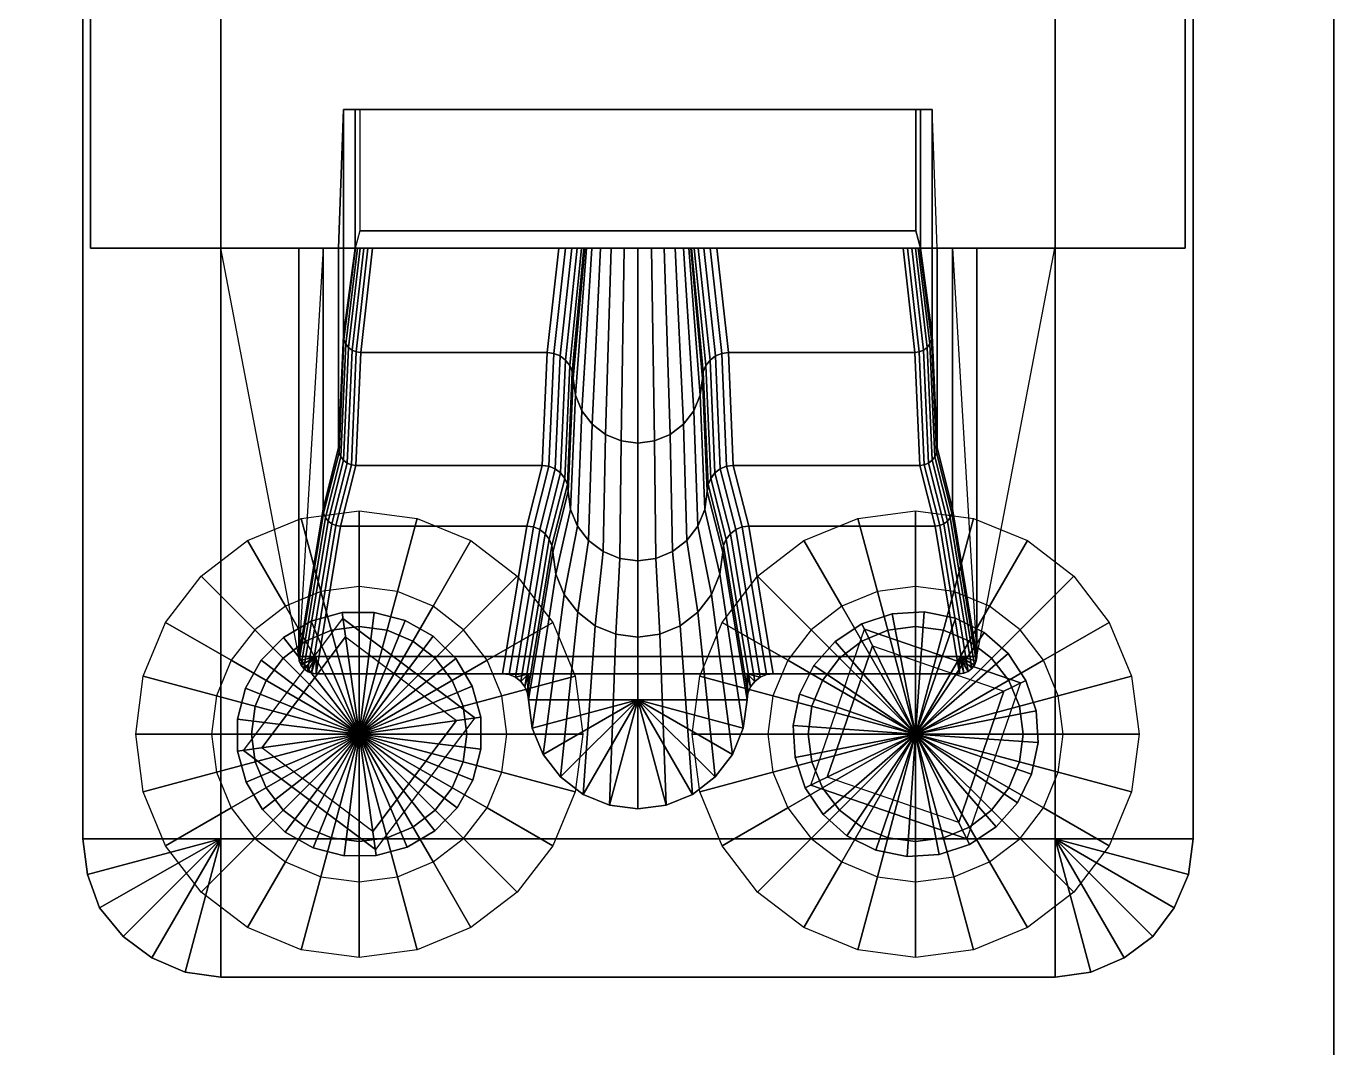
# Model space of a CAD drawing. Extents: x 6.3 to 44.3, y 28.1 to 87.7.
# Drawn here: x 22.76 to 28.26, y 70.28 to 74.58 of the extents above; entities that cross this region are included whole.
import ezdxf

# ---------------------------------------------------------------- set-up
doc = ezdxf.new("R2010")
doc.units = 0
for name, color, linetype in [('CHBASE', 31, 'CONTINUOUS'), ('CHBOLTBO', 31, 'CONTINUOUS'), ('CHBOLTHD', 9, 'CONTINUOUS'), ('CHINJAW', 31, 'CONTINUOUS'), ('CHSEAT', 31, 'CONTINUOUS'), ('TIMBER3D', 33, 'CONTINUOUS')]:
    doc.layers.add(name, color=color, linetype=linetype)

# ---------------------------------------------------------------- blocks, each defined once
blk = doc.blocks.new('BOLTBOSS')
at = {"layer": 'CHBOLTBO'}
for points in [[(0, 0.621, -3.4818), (-0.1607, 0.5999, -3.4818), (-0.2433, 0.9078, -4.3568), (0, 0.9398, -4.3568)], [(0.1607, 0.5999, -3.4818), (0, 0.621, -3.4818), (0, 0.9398, -4.3568), (0.2433, 0.9078, -4.3568)], [(-0.1607, 0.5999, -3.4818), (-0.3105, 0.5378, -3.4818), (-0.4699, 0.8139, -4.3568), (-0.2433, 0.9078, -4.3568)], [(0.3105, 0.5378, -3.4818), (0.1607, 0.5999, -3.4818), (0.2433, 0.9078, -4.3568), (0.4699, 0.8139, -4.3568)], [(-0.3105, 0.5378, -3.4818), (-0.4391, 0.4391, -3.4818), (-0.6646, 0.6646, -4.3568), (-0.4699, 0.8139, -4.3568)], [(0.4391, 0.4391, -3.4818), (0.3105, 0.5378, -3.4818), (0.4699, 0.8139, -4.3568), (0.6646, 0.6646, -4.3568)], [(-0.4391, 0.4391, -3.4818), (-0.5378, 0.3105, -3.4818), (-0.8139, 0.4699, -4.3568), (-0.6646, 0.6646, -4.3568)], [(0.5378, 0.3105, -3.4818), (0.4391, 0.4391, -3.4818), (0.6646, 0.6646, -4.3568), (0.8139, 0.4699, -4.3568)], [(0, 0.621, -3.4818), (-0.1607, 0.5999, -3.4818), (0, 0, -3.4818)], [(0.1607, 0.5999, -3.4818), (0, 0.621, -3.4818), (0, 0, -3.4818)], [(-0.1607, 0.5999, -3.4818), (-0.3105, 0.5378, -3.4818), (0, 0, -3.4818)], [(0.3105, 0.5378, -3.4818), (0.1607, 0.5999, -3.4818), (0, 0, -3.4818)], [(-0.3105, 0.5378, -3.4818), (-0.4391, 0.4391, -3.4818), (0, 0, -3.4818)], [(0.4391, 0.4391, -3.4818), (0.3105, 0.5378, -3.4818), (0, 0, -3.4818)], [(-0.5378, 0.3105, -3.4818), (-0.5999, 0.1607, -3.4818), (-0.9078, 0.2433, -4.3568), (-0.8139, 0.4699, -4.3568)], [(0, 0.4521, -3.4818), (-0.117, 0.4367, -3.4818), (-0.117, 0.4367, -3.4089), (0, 0.4521, -3.4089)], [(0.117, 0.4367, -3.4818), (0, 0.4521, -3.4818), (0, 0.4521, -3.4089), (0.117, 0.4367, -3.4089)], [(0.5999, 0.1607, -3.4818), (0.5378, 0.3105, -3.4818), (0.8139, 0.4699, -4.3568), (0.9078, 0.2433, -4.3568)], [(-0.4391, 0.4391, -3.4818), (-0.5378, 0.3105, -3.4818), (0, 0, -3.4818)], [(-0.226, 0.3915, -3.4818), (-0.3197, 0.3197, -3.4818), (-0.3197, 0.3197, -3.4089), (-0.226, 0.3915, -3.4089)], [(-0.117, 0.4367, -3.4818), (-0.226, 0.3915, -3.4818), (-0.226, 0.3915, -3.4089), (-0.117, 0.4367, -3.4089)], [(0.5378, 0.3105, -3.4818), (0.4391, 0.4391, -3.4818), (0, 0, -3.4818)], [(0.226, 0.3915, -3.4818), (0.117, 0.4367, -3.4818), (0.117, 0.4367, -3.4089), (0.226, 0.3915, -3.4089)], [(0.3197, 0.3197, -3.4818), (0.226, 0.3915, -3.4818), (0.226, 0.3915, -3.4089), (0.3197, 0.3197, -3.4089)], [(-0.5378, 0.3105, -3.4818), (-0.5999, 0.1607, -3.4818), (0, 0, -3.4818)], [(-0.3197, 0.3197, -3.4818), (-0.3915, 0.226, -3.4818), (-0.3915, 0.226, -3.4089), (-0.3197, 0.3197, -3.4089)], [(0.5999, 0.1607, -3.4818), (0.5378, 0.3105, -3.4818), (0, 0, -3.4818)], [(0.3915, 0.226, -3.4818), (0.3197, 0.3197, -3.4818), (0.3197, 0.3197, -3.4089), (0.3915, 0.226, -3.4089)], [(-0.5999, 0.1607, -3.4818), (-0.621, 0, -3.4818), (-0.9398, 0, -4.3568), (-0.9078, 0.2433, -4.3568)], [(-0.3915, 0.226, -3.4818), (-0.4367, 0.117, -3.4818), (-0.4367, 0.117, -3.4089), (-0.3915, 0.226, -3.4089)], [(0.4367, 0.117, -3.4818), (0.3915, 0.226, -3.4818), (0.3915, 0.226, -3.4089), (0.4367, 0.117, -3.4089)], [(0.621, 0, -3.4818), (0.5999, 0.1607, -3.4818), (0.9078, 0.2433, -4.3568), (0.9398, 0, -4.3568)], [(-0.5999, 0.1607, -3.4818), (-0.621, 0, -3.4818), (0, 0, -3.4818)], [(-0.4367, 0.117, -3.4818), (-0.4521, 0, -3.4818), (-0.4521, 0, -3.4089), (-0.4367, 0.117, -3.4089)], [(0.621, 0, -3.4818), (0.5999, 0.1607, -3.4818), (0, 0, -3.4818)], [(0.4521, 0, -3.4818), (0.4367, 0.117, -3.4818), (0.4367, 0.117, -3.4089), (0.4521, 0, -3.4089)], [(-0.621, 0, -3.4818), (-0.5999, -0.1607, -3.4818), (-0.9078, -0.2433, -4.3568), (-0.9398, 0, -4.3568)], [(-0.621, 0, -3.4818), (-0.5999, -0.1607, -3.4818), (0, 0, -3.4818)], [(-0.5999, -0.1607, -3.4818), (-0.5378, -0.3105, -3.4818), (0, 0, -3.4818)], [(-0.5378, -0.3105, -3.4818), (-0.4391, -0.4391, -3.4818), (0, 0, -3.4818)], [(-0.4521, 0, -3.4818), (-0.4367, -0.117, -3.4818), (-0.4367, -0.117, -3.4089), (-0.4521, 0, -3.4089)], [(-0.4391, -0.4391, -3.4818), (-0.3105, -0.5378, -3.4818), (0, 0, -3.4818)], [(-0.3105, -0.5378, -3.4818), (-0.1607, -0.5999, -3.4818), (0, 0, -3.4818)], [(-0.1607, -0.5999, -3.4818), (0, -0.621, -3.4818), (0, 0, -3.4818)], [(0, -0.621, -3.4818), (0.1607, -0.5999, -3.4818), (0, 0, -3.4818)], [(0.1607, -0.5999, -3.4818), (0.3105, -0.5378, -3.4818), (0, 0, -3.4818)], [(0.3105, -0.5378, -3.4818), (0.4391, -0.4391, -3.4818), (0, 0, -3.4818)], [(0.4391, -0.4391, -3.4818), (0.5378, -0.3105, -3.4818), (0, 0, -3.4818)], [(0.5378, -0.3105, -3.4818), (0.5999, -0.1607, -3.4818), (0, 0, -3.4818)], [(0.5999, -0.1607, -3.4818), (0.621, 0, -3.4818), (0, 0, -3.4818)], [(0.4367, -0.117, -3.4818), (0.4521, 0, -3.4818), (0.4521, 0, -3.4089), (0.4367, -0.117, -3.4089)], [(0.5999, -0.1607, -3.4818), (0.621, 0, -3.4818), (0.9398, 0, -4.3568), (0.9078, -0.2433, -4.3568)], [(-0.5999, -0.1607, -3.4818), (-0.5378, -0.3105, -3.4818), (-0.8139, -0.4699, -4.3568), (-0.9078, -0.2433, -4.3568)], [(-0.4367, -0.117, -3.4818), (-0.3915, -0.226, -3.4818), (-0.3915, -0.226, -3.4089), (-0.4367, -0.117, -3.4089)], [(0.3915, -0.226, -3.4818), (0.4367, -0.117, -3.4818), (0.4367, -0.117, -3.4089), (0.3915, -0.226, -3.4089)], [(0.5378, -0.3105, -3.4818), (0.5999, -0.1607, -3.4818), (0.9078, -0.2433, -4.3568), (0.8139, -0.4699, -4.3568)], [(-0.3915, -0.226, -3.4818), (-0.3197, -0.3197, -3.4818), (-0.3197, -0.3197, -3.4089), (-0.3915, -0.226, -3.4089)], [(0.3197, -0.3197, -3.4818), (0.3915, -0.226, -3.4818), (0.3915, -0.226, -3.4089), (0.3197, -0.3197, -3.4089)], [(-0.5378, -0.3105, -3.4818), (-0.4391, -0.4391, -3.4818), (-0.6646, -0.6646, -4.3568), (-0.8139, -0.4699, -4.3568)], [(-0.3197, -0.3197, -3.4818), (-0.226, -0.3915, -3.4818), (-0.226, -0.3915, -3.4089), (-0.3197, -0.3197, -3.4089)], [(0.226, -0.3915, -3.4818), (0.3197, -0.3197, -3.4818), (0.3197, -0.3197, -3.4089), (0.226, -0.3915, -3.4089)], [(0.4391, -0.4391, -3.4818), (0.5378, -0.3105, -3.4818), (0.8139, -0.4699, -4.3568), (0.6646, -0.6646, -4.3568)], [(-0.4391, -0.4391, -3.4818), (-0.3105, -0.5378, -3.4818), (-0.4699, -0.8139, -4.3568), (-0.6646, -0.6646, -4.3568)], [(-0.226, -0.3915, -3.4818), (-0.117, -0.4367, -3.4818), (-0.117, -0.4367, -3.4089), (-0.226, -0.3915, -3.4089)], [(-0.117, -0.4367, -3.4818), (0, -0.4521, -3.4818), (0, -0.4521, -3.4089), (-0.117, -0.4367, -3.4089)], [(0, -0.4521, -3.4818), (0.117, -0.4367, -3.4818), (0.117, -0.4367, -3.4089), (0, -0.4521, -3.4089)], [(0.117, -0.4367, -3.4818), (0.226, -0.3915, -3.4818), (0.226, -0.3915, -3.4089), (0.117, -0.4367, -3.4089)], [(0.3105, -0.5378, -3.4818), (0.4391, -0.4391, -3.4818), (0.6646, -0.6646, -4.3568), (0.4699, -0.8139, -4.3568)], [(-0.3105, -0.5378, -3.4818), (-0.1607, -0.5999, -3.4818), (-0.2433, -0.9078, -4.3568), (-0.4699, -0.8139, -4.3568)], [(0.1607, -0.5999, -3.4818), (0.3105, -0.5378, -3.4818), (0.4699, -0.8139, -4.3568), (0.2433, -0.9078, -4.3568)], [(-0.1607, -0.5999, -3.4818), (0, -0.621, -3.4818), (0, -0.9398, -4.3568), (-0.2433, -0.9078, -4.3568)], [(0, -0.621, -3.4818), (0.1607, -0.5999, -3.4818), (0.2433, -0.9078, -4.3568), (0, -0.9398, -4.3568)]]:
    blk.add_3dface(points, dxfattribs=at)
blk = doc.blocks.new('BOLTHEAD')
at = {"layer": 'CHBOLTHD'}
for points in [[(-0.1336, 0.4984, -3.4089), (-0.258, 0.4469, -3.4089), (0, 0, -3.4089)], [(-0.1336, 0.4984, -3.3359), (-0.258, 0.4469, -3.3359), (0, 0, -3.1415)], [(-0.1336, 0.4984, -3.4089), (-0.258, 0.4469, -3.4089), (-0.258, 0.4469, -3.3359), (-0.1336, 0.4984, -3.3359)], [(0, 0.516, -3.4089), (-0.1336, 0.4984, -3.4089), (0, 0, -3.4089)], [(0, 0.516, -3.3359), (-0.1336, 0.4984, -3.3359), (0, 0, -3.1415)], [(0, 0.516, -3.4089), (-0.1336, 0.4984, -3.4089), (-0.1336, 0.4984, -3.3359), (0, 0.516, -3.3359)], [(0.1336, 0.4984, -3.4089), (0, 0.516, -3.4089), (0, 0, -3.4089)], [(0.1336, 0.4984, -3.3359), (0, 0.516, -3.3359), (0, 0, -3.1415)], [(0.1336, 0.4984, -3.4089), (0, 0.516, -3.4089), (0, 0.516, -3.3359), (0.1336, 0.4984, -3.3359)], [(0.258, 0.4469, -3.4089), (0.1336, 0.4984, -3.4089), (0, 0, -3.4089)], [(0.258, 0.4469, -3.3359), (0.1336, 0.4984, -3.3359), (0, 0, -3.1415)], [(0.258, 0.4469, -3.4089), (0.1336, 0.4984, -3.4089), (0.1336, 0.4984, -3.3359), (0.258, 0.4469, -3.3359)], [(-0.258, 0.4469, -3.4089), (-0.3649, 0.3649, -3.4089), (0, 0, -3.4089)], [(-0.258, 0.4469, -3.3359), (-0.3649, 0.3649, -3.3359), (0, 0, -3.1415)], [(-0.258, 0.4469, -3.4089), (-0.3649, 0.3649, -3.4089), (-0.3649, 0.3649, -3.3359), (-0.258, 0.4469, -3.3359)], [(0.3649, 0.3649, -3.4089), (0.258, 0.4469, -3.4089), (0, 0, -3.4089)], [(0.3649, 0.3649, -3.3359), (0.258, 0.4469, -3.3359), (0, 0, -3.1415)], [(0.3649, 0.3649, -3.4089), (0.258, 0.4469, -3.4089), (0.258, 0.4469, -3.3359), (0.3649, 0.3649, -3.3359)], [(-0.3649, 0.3649, -3.4089), (-0.4469, 0.258, -3.4089), (0, 0, -3.4089)], [(-0.3649, 0.3649, -3.3359), (-0.4469, 0.258, -3.3359), (0, 0, -3.1415)], [(-0.3649, 0.3649, -3.4089), (-0.4469, 0.258, -3.4089), (-0.4469, 0.258, -3.3359), (-0.3649, 0.3649, -3.3359)], [(-0.347, -0.347, -3.4089), (-0.2923, -0.2923, -2.7161), (-0.2923, 0.2923, -2.7161), (-0.347, 0.347, -3.4089)], [(-0.2923, 0.2923, -2.7161), (-0.347, 0.347, -3.4089), (0.347, 0.347, -3.4089), (0.2923, 0.2923, -2.7161)], [(0.347, 0.347, -3.4089), (0.347, -0.347, -3.4089), (-0.347, -0.347, -3.4089), (-0.347, 0.347, -3.4089)], [(0.4469, 0.258, -3.4089), (0.3649, 0.3649, -3.4089), (0, 0, -3.4089)], [(0.4469, 0.258, -3.3359), (0.3649, 0.3649, -3.3359), (0, 0, -3.1415)], [(0.347, 0.347, -3.4089), (0.2923, 0.2923, -2.7161), (0.2923, -0.2923, -2.7161), (0.347, -0.347, -3.4089)], [(0.4469, 0.258, -3.4089), (0.3649, 0.3649, -3.4089), (0.3649, 0.3649, -3.3359), (0.4469, 0.258, -3.3359)], [(0.2923, 0.2923, -2.7161), (0.2923, -0.2923, -2.7161), (-0.2923, -0.2923, -2.7161), (-0.2923, 0.2923, -2.7161)], [(-0.4469, 0.258, -3.4089), (-0.4984, 0.1336, -3.4089), (0, 0, -3.4089)], [(-0.4469, 0.258, -3.3359), (-0.4984, 0.1336, -3.3359), (0, 0, -3.1415)], [(-0.4469, 0.258, -3.4089), (-0.4984, 0.1336, -3.4089), (-0.4984, 0.1336, -3.3359), (-0.4469, 0.258, -3.3359)], [(0.4984, 0.1336, -3.4089), (0.4469, 0.258, -3.4089), (0, 0, -3.4089)], [(0.4984, 0.1336, -3.3359), (0.4469, 0.258, -3.3359), (0, 0, -3.1415)], [(0.4984, 0.1336, -3.4089), (0.4469, 0.258, -3.4089), (0.4469, 0.258, -3.3359), (0.4984, 0.1336, -3.3359)], [(-0.4984, 0.1336, -3.4089), (-0.516, 0, -3.4089), (0, 0, -3.4089)], [(-0.4984, 0.1336, -3.3359), (-0.516, 0, -3.3359), (0, 0, -3.1415)], [(-0.4984, 0.1336, -3.4089), (-0.516, 0, -3.4089), (-0.516, 0, -3.3359), (-0.4984, 0.1336, -3.3359)], [(0.516, 0, -3.4089), (0.4984, 0.1336, -3.4089), (0, 0, -3.4089)], [(0.516, 0, -3.3359), (0.4984, 0.1336, -3.3359), (0, 0, -3.1415)], [(0.516, 0, -3.4089), (0.4984, 0.1336, -3.4089), (0.4984, 0.1336, -3.3359), (0.516, 0, -3.3359)], [(-0.516, 0, -3.4089), (-0.4984, -0.1336, -3.4089), (0, 0, -3.4089)], [(-0.516, 0, -3.3359), (-0.4984, -0.1336, -3.3359), (0, 0, -3.1415)], [(-0.516, 0, -3.4089), (-0.4984, -0.1336, -3.4089), (-0.4984, -0.1336, -3.3359), (-0.516, 0, -3.3359)], [(-0.4984, -0.1336, -3.4089), (-0.4469, -0.258, -3.4089), (0, 0, -3.4089)], [(-0.4984, -0.1336, -3.3359), (-0.4469, -0.258, -3.3359), (0, 0, -3.1415)], [(-0.4469, -0.258, -3.4089), (-0.3649, -0.3649, -3.4089), (0, 0, -3.4089)], [(-0.4469, -0.258, -3.3359), (-0.3649, -0.3649, -3.3359), (0, 0, -3.1415)], [(-0.3649, -0.3649, -3.4089), (-0.258, -0.4469, -3.4089), (0, 0, -3.4089)], [(-0.3649, -0.3649, -3.3359), (-0.258, -0.4469, -3.3359), (0, 0, -3.1415)], [(-0.258, -0.4469, -3.4089), (-0.1336, -0.4984, -3.4089), (0, 0, -3.4089)], [(-0.258, -0.4469, -3.3359), (-0.1336, -0.4984, -3.3359), (0, 0, -3.1415)], [(-0.1336, -0.4984, -3.4089), (0, -0.516, -3.4089), (0, 0, -3.4089)], [(-0.1336, -0.4984, -3.3359), (0, -0.516, -3.3359), (0, 0, -3.1415)], [(0, -0.516, -3.4089), (0.1336, -0.4984, -3.4089), (0, 0, -3.4089)], [(0, -0.516, -3.3359), (0.1336, -0.4984, -3.3359), (0, 0, -3.1415)], [(0.1336, -0.4984, -3.4089), (0.258, -0.4469, -3.4089), (0, 0, -3.4089)], [(0.1336, -0.4984, -3.3359), (0.258, -0.4469, -3.3359), (0, 0, -3.1415)], [(0.258, -0.4469, -3.4089), (0.3649, -0.3649, -3.4089), (0, 0, -3.4089)], [(0.258, -0.4469, -3.3359), (0.3649, -0.3649, -3.3359), (0, 0, -3.1415)], [(0.3649, -0.3649, -3.4089), (0.4469, -0.258, -3.4089), (0, 0, -3.4089)], [(0.3649, -0.3649, -3.3359), (0.4469, -0.258, -3.3359), (0, 0, -3.1415)], [(0.4469, -0.258, -3.4089), (0.4984, -0.1336, -3.4089), (0, 0, -3.4089)], [(0.4469, -0.258, -3.3359), (0.4984, -0.1336, -3.3359), (0, 0, -3.1415)], [(0.4984, -0.1336, -3.4089), (0.516, 0, -3.4089), (0, 0, -3.4089)], [(0.4984, -0.1336, -3.3359), (0.516, 0, -3.3359), (0, 0, -3.1415)], [(0.4984, -0.1336, -3.4089), (0.516, 0, -3.4089), (0.516, 0, -3.3359), (0.4984, -0.1336, -3.3359)], [(-0.4984, -0.1336, -3.4089), (-0.4469, -0.258, -3.4089), (-0.4469, -0.258, -3.3359), (-0.4984, -0.1336, -3.3359)], [(0.4469, -0.258, -3.4089), (0.4984, -0.1336, -3.4089), (0.4984, -0.1336, -3.3359), (0.4469, -0.258, -3.3359)], [(-0.4469, -0.258, -3.4089), (-0.3649, -0.3649, -3.4089), (-0.3649, -0.3649, -3.3359), (-0.4469, -0.258, -3.3359)], [(0.3649, -0.3649, -3.4089), (0.4469, -0.258, -3.4089), (0.4469, -0.258, -3.3359), (0.3649, -0.3649, -3.3359)], [(0.2923, -0.2923, -2.7161), (0.347, -0.347, -3.4089), (-0.347, -0.347, -3.4089), (-0.2923, -0.2923, -2.7161)], [(-0.3649, -0.3649, -3.4089), (-0.258, -0.4469, -3.4089), (-0.258, -0.4469, -3.3359), (-0.3649, -0.3649, -3.3359)], [(0.258, -0.4469, -3.4089), (0.3649, -0.3649, -3.4089), (0.3649, -0.3649, -3.3359), (0.258, -0.4469, -3.3359)], [(-0.258, -0.4469, -3.4089), (-0.1336, -0.4984, -3.4089), (-0.1336, -0.4984, -3.3359), (-0.258, -0.4469, -3.3359)], [(0.1336, -0.4984, -3.4089), (0.258, -0.4469, -3.4089), (0.258, -0.4469, -3.3359), (0.1336, -0.4984, -3.3359)], [(-0.1336, -0.4984, -3.4089), (0, -0.516, -3.4089), (0, -0.516, -3.3359), (-0.1336, -0.4984, -3.3359)], [(0, -0.516, -3.4089), (0.1336, -0.4984, -3.4089), (0.1336, -0.4984, -3.3359), (0, -0.516, -3.3359)]]:
    blk.add_3dface(points, dxfattribs=at)
blk = doc.blocks.new('S1INJAW')
at = {"layer": 'CHINJAW'}
for points in [[(-0.2297, 2.2975, -3.8464), (0, 1.8996, -3.8464), (-0.1189, 2.3435, -3.8464)], [(-0.0924, 1.6236, -3.3359), (-0.1786, 1.5879, -3.3359), (-0.2297, 2.2975, -3.8464), (-0.1189, 2.3435, -3.8464)], [(-0.1189, 2.3435, -3.8464), (0, 1.8996, -3.8464), (0, 2.3591, -3.8464)], [(0, 1.6358, -3.3359), (-0.0924, 1.6236, -3.3359), (-0.1189, 2.3435, -3.8464), (0, 2.3591, -3.8464)], [(0, 2.3591, -3.8464), (0, 1.8996, -3.8464), (0.1189, 2.3435, -3.8464)], [(0.0924, 1.6236, -3.3359), (0, 1.6358, -3.3359), (0, 2.3591, -3.8464), (0.1189, 2.3435, -3.8464)], [(0.1189, 2.3435, -3.8464), (0, 1.8996, -3.8464), (0.2297, 2.2975, -3.8464)], [(0.1786, 1.5879, -3.3359), (0.0924, 1.6236, -3.3359), (0.1189, 2.3435, -3.8464), (0.2297, 2.2975, -3.8464)], [(-0.3249, 2.2245, -3.8464), (0, 1.8996, -3.8464), (-0.2297, 2.2975, -3.8464)], [(-0.1786, 1.5879, -3.3359), (-0.2526, 1.5312, -3.3359), (-0.3249, 2.2245, -3.8464), (-0.2297, 2.2975, -3.8464)], [(0.2297, 2.2975, -3.8464), (0, 1.8996, -3.8464), (0.3249, 2.2245, -3.8464)], [(0.2526, 1.5312, -3.3359), (0.1786, 1.5879, -3.3359), (0.2297, 2.2975, -3.8464), (0.3249, 2.2245, -3.8464)], [(-0.3979, 2.1294, -3.8464), (0, 1.8996, -3.8464), (-0.3249, 2.2245, -3.8464)], [(-0.2526, 1.5312, -3.3359), (-0.3093, 1.4572, -3.3359), (-0.3979, 2.1294, -3.8464), (-0.3249, 2.2245, -3.8464)], [(0.3249, 2.2245, -3.8464), (0, 1.8996, -3.8464), (0.3979, 2.1294, -3.8464)], [(0.3093, 1.4572, -3.3359), (0.2526, 1.5312, -3.3359), (0.3249, 2.2245, -3.8464), (0.3979, 2.1294, -3.8464)], [(-0.4438, 2.0185, -3.8464), (0, 1.8996, -3.8464), (-0.3979, 2.1294, -3.8464)], [(-0.3093, 1.4572, -3.3359), (-0.345, 1.371, -3.3359), (-0.4438, 2.0185, -3.8464), (-0.3979, 2.1294, -3.8464)], [(0.3979, 2.1294, -3.8464), (0, 1.8996, -3.8464), (0.4438, 2.0185, -3.8464)], [(0.345, 1.371, -3.3359), (0.3093, 1.4572, -3.3359), (0.3979, 2.1294, -3.8464), (0.4438, 2.0185, -3.8464)], [(-0.4595, 1.8996, -3.8464), (0, 1.8996, -3.8464), (-0.4438, 2.0185, -3.8464)], [(-0.345, 1.371, -3.3359), (-0.3572, 1.2786, -3.3359), (-0.4595, 1.8996, -3.8464), (-0.4438, 2.0185, -3.8464)], [(0.4438, 2.0185, -3.8464), (0, 1.8996, -3.8464), (0.4595, 1.8996, -3.8464)], [(0.3572, 1.2786, -3.3359), (0.345, 1.371, -3.3359), (0.4438, 2.0185, -3.8464), (0.4595, 1.8996, -3.8464)], [(-0.4742, 1.8448, -3.8464), (-0.4595, 1.79, -3.8464), (-0.4632, 1.8713, -3.8464)], [(-0.3609, 1.2502, -3.3359), (-0.3719, 1.2238, -3.3359), (-0.4742, 1.8448, -3.8464), (-0.4632, 1.8713, -3.8464)], [(-0.4632, 1.8713, -3.8464), (-0.4595, 1.79, -3.8464), (-0.4595, 1.8996, -3.8464)], [(-0.3572, 1.2786, -3.3359), (-0.3609, 1.2502, -3.3359), (-0.4632, 1.8713, -3.8464), (-0.4595, 1.8996, -3.8464)], [(-0.4595, 1.79, -3.8464), (0.4595, 1.79, -3.8464), (0.4595, 1.8996, -3.8464), (-0.4595, 1.8996, -3.8464)], [(0.3609, 1.2502, -3.3359), (0.3572, 1.2786, -3.3359), (0.4595, 1.8996, -3.8464), (0.4632, 1.8713, -3.8464)], [(0.3719, 1.2238, -3.3359), (0.3609, 1.2502, -3.3359), (0.4632, 1.8713, -3.8464), (0.4742, 1.8448, -3.8464)], [(0.4595, 1.8996, -3.8464), (0.4595, 1.79, -3.8464), (0.4632, 1.8713, -3.8464)], [(0.4632, 1.8713, -3.8464), (0.4595, 1.79, -3.8464), (0.4742, 1.8448, -3.8464)], [(-0.5143, 1.8047, -3.8464), (-0.4595, 1.79, -3.8464), (-0.4916, 1.8221, -3.8464)], [(-0.3893, 1.2011, -3.3359), (-0.412, 1.1837, -3.3359), (-0.5143, 1.8047, -3.8464), (-0.4916, 1.8221, -3.8464)], [(-0.4916, 1.8221, -3.8464), (-0.4595, 1.79, -3.8464), (-0.4742, 1.8448, -3.8464)], [(-0.3719, 1.2238, -3.3359), (-0.3893, 1.2011, -3.3359), (-0.4916, 1.8221, -3.8464), (-0.4742, 1.8448, -3.8464)], [(0.3893, 1.2011, -3.3359), (0.3719, 1.2238, -3.3359), (0.4742, 1.8448, -3.8464), (0.4916, 1.8221, -3.8464)], [(0.412, 1.1837, -3.3359), (0.3893, 1.2011, -3.3359), (0.4916, 1.8221, -3.8464), (0.5143, 1.8047, -3.8464)], [(0.4742, 1.8448, -3.8464), (0.4595, 1.79, -3.8464), (0.4916, 1.8221, -3.8464)], [(0.4916, 1.8221, -3.8464), (0.4595, 1.79, -3.8464), (0.5143, 1.8047, -3.8464)], [(-1.416, 1.7535, -3.8464), (-1.3527, 1.717, -3.8464), (-1.4044, 1.7686, -3.8464)], [(-1.3021, 1.1476, -3.3359), (-1.3137, 1.1325, -3.3359), (-1.416, 1.7535, -3.8464), (-1.4044, 1.7686, -3.8464)], [(-1.4044, 1.7686, -3.8464), (-1.3527, 1.717, -3.8464), (-1.3893, 1.7802, -3.8464)], [(-1.287, 1.1592, -3.3359), (-1.3021, 1.1476, -3.3359), (-1.4044, 1.7686, -3.8464), (-1.3893, 1.7802, -3.8464)], [(-1.3893, 1.7802, -3.8464), (-1.3527, 1.717, -3.8464), (-1.3716, 1.7875, -3.8464)], [(-1.2694, 1.1665, -3.3359), (-1.287, 1.1592, -3.3359), (-1.3893, 1.7802, -3.8464), (-1.3716, 1.7875, -3.8464)], [(-1.3716, 1.7875, -3.8464), (-1.3527, 1.717, -3.8464), (-1.3527, 1.79, -3.8464)], [(-1.2504, 1.169, -3.3359), (-1.2694, 1.1665, -3.3359), (-1.3716, 1.7875, -3.8464), (-1.3527, 1.79, -3.8464)], [(-0.4668, 1.169, -3.3359), (-1.2504, 1.169, -3.3359), (-1.3527, 1.79, -3.8464), (-0.5691, 1.79, -3.8464)], [(-1.3527, 1.717, -3.8464), (1.3527, 1.717, -3.8464), (1.3527, 1.79, -3.8464), (-1.3527, 1.79, -3.8464)], [(-0.5691, 1.79, -3.8464), (-0.4595, 1.79, -3.8464), (-0.5407, 1.7938, -3.8464)], [(-0.4384, 1.1727, -3.3359), (-0.4668, 1.169, -3.3359), (-0.5691, 1.79, -3.8464), (-0.5407, 1.7938, -3.8464)], [(-0.5407, 1.7938, -3.8464), (-0.4595, 1.79, -3.8464), (-0.5143, 1.8047, -3.8464)], [(-0.412, 1.1837, -3.3359), (-0.4384, 1.1727, -3.3359), (-0.5407, 1.7938, -3.8464), (-0.5143, 1.8047, -3.8464)], [(0.4384, 1.1727, -3.3359), (0.412, 1.1837, -3.3359), (0.5143, 1.8047, -3.8464), (0.5407, 1.7938, -3.8464)], [(0.4668, 1.169, -3.3359), (0.4384, 1.1727, -3.3359), (0.5407, 1.7938, -3.8464), (0.5691, 1.79, -3.8464)], [(0.5143, 1.8047, -3.8464), (0.4595, 1.79, -3.8464), (0.5407, 1.7938, -3.8464)], [(0.5407, 1.7938, -3.8464), (0.4595, 1.79, -3.8464), (0.5691, 1.79, -3.8464)], [(1.2504, 1.169, -3.3359), (0.4668, 1.169, -3.3359), (0.5691, 1.79, -3.8464), (1.3527, 1.79, -3.8464)], [(1.2694, 1.1665, -3.3359), (1.2504, 1.169, -3.3359), (1.3527, 1.79, -3.8464), (1.3716, 1.7875, -3.8464)], [(1.287, 1.1592, -3.3359), (1.2694, 1.1665, -3.3359), (1.3716, 1.7875, -3.8464), (1.3893, 1.7802, -3.8464)], [(1.3021, 1.1476, -3.3359), (1.287, 1.1592, -3.3359), (1.3893, 1.7802, -3.8464), (1.4044, 1.7686, -3.8464)], [(1.3137, 1.1325, -3.3359), (1.3021, 1.1476, -3.3359), (1.4044, 1.7686, -3.8464), (1.416, 1.7535, -3.8464)], [(1.3527, 1.79, -3.8464), (1.3527, 1.717, -3.8464), (1.3716, 1.7875, -3.8464)], [(1.3716, 1.7875, -3.8464), (1.3527, 1.717, -3.8464), (1.3893, 1.7802, -3.8464)], [(1.3893, 1.7802, -3.8464), (1.3527, 1.717, -3.8464), (1.4044, 1.7686, -3.8464)], [(1.4044, 1.7686, -3.8464), (1.3527, 1.717, -3.8464), (1.416, 1.7535, -3.8464)], [(-1.7535, 0, -3.8464), (-1.3235, 0, -3.3359), (-1.4258, 1.717, -3.8464)], [(-1.7535, 0, -3.8464), (-1.4258, 0, -3.8464), (-1.4258, 1.717, -3.8464)], [(-1.4258, 1.717, -3.8464), (-1.3527, 1.717, -3.8464), (-1.4233, 1.7359, -3.8464)], [(-1.321, 1.1148, -3.3359), (-1.3235, 1.0959, -3.3359), (-1.4258, 1.717, -3.8464), (-1.4233, 1.7359, -3.8464)], [(-1.3235, 1.0959, -3.3359), (-1.3235, 0, -3.3359), (-1.4258, 0, -3.8464), (-1.4258, 1.717, -3.8464)], [(-1.4258, 0, -3.8464), (1.4258, 0, -3.8464), (1.4258, 1.717, -3.8464), (-1.4258, 1.717, -3.8464)], [(-1.4258, 0, -3.8464), (-1.3235, 0, -3.3359), (-1.4258, 1.717, -3.8464)], [(-1.4233, 1.7359, -3.8464), (-1.3527, 1.717, -3.8464), (-1.416, 1.7535, -3.8464)], [(-1.3137, 1.1325, -3.3359), (-1.321, 1.1148, -3.3359), (-1.4233, 1.7359, -3.8464), (-1.416, 1.7535, -3.8464)], [(1.321, 1.1148, -3.3359), (1.3137, 1.1325, -3.3359), (1.416, 1.7535, -3.8464), (1.4233, 1.7359, -3.8464)], [(1.3235, 1.0959, -3.3359), (1.321, 1.1148, -3.3359), (1.4233, 1.7359, -3.8464), (1.4258, 1.717, -3.8464)], [(1.3235, 0, -3.3359), (1.3235, 1.0959, -3.3359), (1.4258, 1.717, -3.8464), (1.4258, 0, -3.8464)], [(1.7535, 0, -3.8464), (1.3235, 0, -3.3359), (1.4258, 1.717, -3.8464)], [(1.4258, 0, -3.8464), (1.3235, 0, -3.3359), (1.4258, 1.717, -3.8464)], [(1.416, 1.7535, -3.8464), (1.3527, 1.717, -3.8464), (1.4233, 1.7359, -3.8464)], [(1.4233, 1.7359, -3.8464), (1.3527, 1.717, -3.8464), (1.4258, 1.717, -3.8464)], [(1.7535, 0, -3.8464), (1.4258, 0, -3.8464), (1.4258, 1.717, -3.8464)], [(-0.0756, 1.3052, -2.7526), (-0.1461, 1.276, -2.7526), (-0.1786, 1.5879, -3.3359), (-0.0924, 1.6236, -3.3359)], [(0, 1.3151, -2.7526), (-0.0756, 1.3052, -2.7526), (-0.0924, 1.6236, -3.3359), (0, 1.6358, -3.3359)], [(0.0756, 1.3052, -2.7526), (0, 1.3151, -2.7526), (0, 1.6358, -3.3359), (0.0924, 1.6236, -3.3359)], [(0.1461, 1.276, -2.7526), (0.0756, 1.3052, -2.7526), (0.0924, 1.6236, -3.3359), (0.1786, 1.5879, -3.3359)], [(-0.1461, 1.276, -2.7526), (-0.2067, 1.2295, -2.7526), (-0.2526, 1.5312, -3.3359), (-0.1786, 1.5879, -3.3359)], [(0.2067, 1.2295, -2.7526), (0.1461, 1.276, -2.7526), (0.1786, 1.5879, -3.3359), (0.2526, 1.5312, -3.3359)], [(-0.2067, 1.2295, -2.7526), (-0.2531, 1.169, -2.7526), (-0.3093, 1.4572, -3.3359), (-0.2526, 1.5312, -3.3359)], [(0.2531, 1.169, -2.7526), (0.2067, 1.2295, -2.7526), (0.2526, 1.5312, -3.3359), (0.3093, 1.4572, -3.3359)], [(-0.2531, 1.169, -2.7526), (-0.2823, 1.0985, -2.7526), (-0.345, 1.371, -3.3359), (-0.3093, 1.4572, -3.3359)], [(0.2823, 1.0985, -2.7526), (0.2531, 1.169, -2.7526), (0.3093, 1.4572, -3.3359), (0.345, 1.371, -3.3359)], [(-0.2823, 1.0985, -2.7526), (-0.2923, 1.0229, -2.7526), (-0.3572, 1.2786, -3.3359), (-0.345, 1.371, -3.3359)], [(0.2923, 1.0229, -2.7526), (0.2823, 1.0985, -2.7526), (0.345, 1.371, -3.3359), (0.3572, 1.2786, -3.3359)], [(-0.2923, 1.0229, -2.7526), (-0.296, 0.9945, -2.7526), (-0.3609, 1.2502, -3.3359), (-0.3572, 1.2786, -3.3359)], [(-0.1358, 0.7832, -2.4616), (-0.1921, 0.74, -2.4616), (-0.2067, 1.2295, -2.7526), (-0.1461, 1.276, -2.7526)], [(-0.0703, 0.8104, -2.4616), (-0.1358, 0.7832, -2.4616), (-0.1461, 1.276, -2.7526), (-0.0756, 1.3052, -2.7526)], [(0, 0.8196, -2.4616), (-0.0703, 0.8104, -2.4616), (-0.0756, 1.3052, -2.7526), (0, 1.3151, -2.7526)], [(0.0703, 0.8104, -2.4616), (0, 0.8196, -2.4616), (0, 1.3151, -2.7526), (0.0756, 1.3052, -2.7526)], [(0.1358, 0.7832, -2.4616), (0.0703, 0.8104, -2.4616), (0.0756, 1.3052, -2.7526), (0.1461, 1.276, -2.7526)], [(0.1921, 0.74, -2.4616), (0.1358, 0.7832, -2.4616), (0.1461, 1.276, -2.7526), (0.2067, 1.2295, -2.7526)], [(0.296, 0.9945, -2.7526), (0.2923, 1.0229, -2.7526), (0.3572, 1.2786, -3.3359), (0.3609, 1.2502, -3.3359)], [(-0.3069, 0.9681, -2.7526), (-0.3243, 0.9454, -2.7526), (-0.3893, 1.2011, -3.3359), (-0.3719, 1.2238, -3.3359)], [(-0.296, 0.9945, -2.7526), (-0.3069, 0.9681, -2.7526), (-0.3719, 1.2238, -3.3359), (-0.3609, 1.2502, -3.3359)], [(-0.1921, 0.74, -2.4616), (-0.2352, 0.6838, -2.4616), (-0.2531, 1.169, -2.7526), (-0.2067, 1.2295, -2.7526)], [(0.2352, 0.6838, -2.4616), (0.1921, 0.74, -2.4616), (0.2067, 1.2295, -2.7526), (0.2531, 1.169, -2.7526)], [(0.3069, 0.9681, -2.7526), (0.296, 0.9945, -2.7526), (0.3609, 1.2502, -3.3359), (0.3719, 1.2238, -3.3359)], [(0.3243, 0.9454, -2.7526), (0.3069, 0.9681, -2.7526), (0.3719, 1.2238, -3.3359), (0.3893, 1.2011, -3.3359)], [(-1.222, 0.9035, -2.7526), (-1.2372, 0.8919, -2.7526), (-1.3021, 1.1476, -3.3359), (-1.287, 1.1592, -3.3359)], [(-1.2044, 0.9108, -2.7526), (-1.222, 0.9035, -2.7526), (-1.287, 1.1592, -3.3359), (-1.2694, 1.1665, -3.3359)], [(-1.1855, 0.9133, -2.7526), (-1.2044, 0.9108, -2.7526), (-1.2694, 1.1665, -3.3359), (-1.2504, 1.169, -3.3359)], [(-0.4018, 0.9133, -2.7526), (-1.1855, 0.9133, -2.7526), (-1.2504, 1.169, -3.3359), (-0.4668, 1.169, -3.3359)], [(-0.3735, 0.917, -2.7526), (-0.4018, 0.9133, -2.7526), (-0.4668, 1.169, -3.3359), (-0.4384, 1.1727, -3.3359)], [(-0.347, 0.928, -2.7526), (-0.3735, 0.917, -2.7526), (-0.4384, 1.1727, -3.3359), (-0.412, 1.1837, -3.3359)], [(-0.3243, 0.9454, -2.7526), (-0.347, 0.928, -2.7526), (-0.412, 1.1837, -3.3359), (-0.3893, 1.2011, -3.3359)], [(-0.2352, 0.6838, -2.4616), (-0.2624, 0.6183, -2.4616), (-0.2823, 1.0985, -2.7526), (-0.2531, 1.169, -2.7526)], [(0.2624, 0.6183, -2.4616), (0.2352, 0.6838, -2.4616), (0.2531, 1.169, -2.7526), (0.2823, 1.0985, -2.7526)], [(0.347, 0.928, -2.7526), (0.3243, 0.9454, -2.7526), (0.3893, 1.2011, -3.3359), (0.412, 1.1837, -3.3359)], [(0.3735, 0.917, -2.7526), (0.347, 0.928, -2.7526), (0.412, 1.1837, -3.3359), (0.4384, 1.1727, -3.3359)], [(0.4018, 0.9133, -2.7526), (0.3735, 0.917, -2.7526), (0.4384, 1.1727, -3.3359), (0.4668, 1.169, -3.3359)], [(1.1855, 0.9133, -2.7526), (0.4018, 0.9133, -2.7526), (0.4668, 1.169, -3.3359), (1.2504, 1.169, -3.3359)], [(1.2044, 0.9108, -2.7526), (1.1855, 0.9133, -2.7526), (1.2504, 1.169, -3.3359), (1.2694, 1.1665, -3.3359)], [(1.222, 0.9035, -2.7526), (1.2044, 0.9108, -2.7526), (1.2694, 1.1665, -3.3359), (1.287, 1.1592, -3.3359)], [(1.2372, 0.8919, -2.7526), (1.222, 0.9035, -2.7526), (1.287, 1.1592, -3.3359), (1.3021, 1.1476, -3.3359)], [(-1.2561, 0.8591, -2.7526), (-1.2586, 0.8402, -2.7526), (-1.3235, 1.0959, -3.3359), (-1.321, 1.1148, -3.3359)], [(-1.2488, 0.8768, -2.7526), (-1.2561, 0.8591, -2.7526), (-1.321, 1.1148, -3.3359), (-1.3137, 1.1325, -3.3359)], [(-1.2372, 0.8919, -2.7526), (-1.2488, 0.8768, -2.7526), (-1.3137, 1.1325, -3.3359), (-1.3021, 1.1476, -3.3359)], [(1.2488, 0.8768, -2.7526), (1.2372, 0.8919, -2.7526), (1.3021, 1.1476, -3.3359), (1.3137, 1.1325, -3.3359)], [(1.2561, 0.8591, -2.7526), (1.2488, 0.8768, -2.7526), (1.3137, 1.1325, -3.3359), (1.321, 1.1148, -3.3359)], [(1.2586, 0.8402, -2.7526), (1.2561, 0.8591, -2.7526), (1.321, 1.1148, -3.3359), (1.3235, 1.0959, -3.3359)], [(-1.2586, 0.8402, -2.7526), (-1.2586, 0, -2.7526), (-1.3235, 0, -3.3359), (-1.3235, 1.0959, -3.3359)], [(-0.2624, 0.6183, -2.4616), (-0.2716, 0.548, -2.4616), (-0.2923, 1.0229, -2.7526), (-0.2823, 1.0985, -2.7526)], [(0.2716, 0.548, -2.4616), (0.2624, 0.6183, -2.4616), (0.2823, 1.0985, -2.7526), (0.2923, 1.0229, -2.7526)], [(1.2586, 0, -2.7526), (1.2586, 0.8402, -2.7526), (1.3235, 1.0959, -3.3359), (1.3235, 0, -3.3359)], [(-0.2754, 0.5196, -2.4616), (-0.2863, 0.4932, -2.4616), (-0.3069, 0.9681, -2.7526), (-0.296, 0.9945, -2.7526)], [(-0.2716, 0.548, -2.4616), (-0.2754, 0.5196, -2.4616), (-0.296, 0.9945, -2.7526), (-0.2923, 1.0229, -2.7526)], [(0.2754, 0.5196, -2.4616), (0.2716, 0.548, -2.4616), (0.2923, 1.0229, -2.7526), (0.296, 0.9945, -2.7526)], [(0.2863, 0.4932, -2.4616), (0.2754, 0.5196, -2.4616), (0.296, 0.9945, -2.7526), (0.3069, 0.9681, -2.7526)], [(-0.3037, 0.4705, -2.4616), (-0.3264, 0.4531, -2.4616), (-0.347, 0.928, -2.7526), (-0.3243, 0.9454, -2.7526)], [(-0.2863, 0.4932, -2.4616), (-0.3037, 0.4705, -2.4616), (-0.3243, 0.9454, -2.7526), (-0.3069, 0.9681, -2.7526)], [(0.3037, 0.4705, -2.4616), (0.2863, 0.4932, -2.4616), (0.3069, 0.9681, -2.7526), (0.3243, 0.9454, -2.7526)], [(0.3264, 0.4531, -2.4616), (0.3037, 0.4705, -2.4616), (0.3243, 0.9454, -2.7526), (0.347, 0.928, -2.7526)], [(-1.2166, 0.417, -2.4616), (-1.2282, 0.4018, -2.4616), (-1.2488, 0.8768, -2.7526), (-1.2372, 0.8919, -2.7526)], [(-1.2014, 0.4286, -2.4616), (-1.2166, 0.417, -2.4616), (-1.2372, 0.8919, -2.7526), (-1.222, 0.9035, -2.7526)], [(-1.1838, 0.4359, -2.4616), (-1.2014, 0.4286, -2.4616), (-1.222, 0.9035, -2.7526), (-1.2044, 0.9108, -2.7526)], [(-1.1649, 0.4384, -2.4616), (-1.1838, 0.4359, -2.4616), (-1.2044, 0.9108, -2.7526), (-1.1855, 0.9133, -2.7526)], [(-0.3812, 0.4384, -2.4616), (-1.1649, 0.4384, -2.4616), (-1.1855, 0.9133, -2.7526), (-0.4018, 0.9133, -2.7526)], [(-0.3529, 0.4421, -2.4616), (-0.3812, 0.4384, -2.4616), (-0.4018, 0.9133, -2.7526), (-0.3735, 0.917, -2.7526)], [(-0.3264, 0.4531, -2.4616), (-0.3529, 0.4421, -2.4616), (-0.3735, 0.917, -2.7526), (-0.347, 0.928, -2.7526)], [(0.3529, 0.4421, -2.4616), (0.3264, 0.4531, -2.4616), (0.347, 0.928, -2.7526), (0.3735, 0.917, -2.7526)], [(0.3812, 0.4384, -2.4616), (0.3529, 0.4421, -2.4616), (0.3735, 0.917, -2.7526), (0.4018, 0.9133, -2.7526)], [(1.1649, 0.4384, -2.4616), (0.3812, 0.4384, -2.4616), (0.4018, 0.9133, -2.7526), (1.1855, 0.9133, -2.7526)], [(1.1838, 0.4359, -2.4616), (1.1649, 0.4384, -2.4616), (1.1855, 0.9133, -2.7526), (1.2044, 0.9108, -2.7526)], [(1.2014, 0.4286, -2.4616), (1.1838, 0.4359, -2.4616), (1.2044, 0.9108, -2.7526), (1.222, 0.9035, -2.7526)], [(1.2166, 0.417, -2.4616), (1.2014, 0.4286, -2.4616), (1.222, 0.9035, -2.7526), (1.2372, 0.8919, -2.7526)], [(1.2282, 0.4018, -2.4616), (1.2166, 0.417, -2.4616), (1.2372, 0.8919, -2.7526), (1.2488, 0.8768, -2.7526)], [(-1.2355, 0.3842, -2.4616), (-1.238, 0.3653, -2.4616), (-1.2586, 0.8402, -2.7526), (-1.2561, 0.8591, -2.7526)], [(-1.238, 0.3653, -2.4616), (-1.238, 0, -2.4616), (-1.2586, 0, -2.7526), (-1.2586, 0.8402, -2.7526)], [(-1.2282, 0.4018, -2.4616), (-1.2355, 0.3842, -2.4616), (-1.2561, 0.8591, -2.7526), (-1.2488, 0.8768, -2.7526)], [(1.2355, 0.3842, -2.4616), (1.2282, 0.4018, -2.4616), (1.2488, 0.8768, -2.7526), (1.2561, 0.8591, -2.7526)], [(1.238, 0.3653, -2.4616), (1.2355, 0.3842, -2.4616), (1.2561, 0.8591, -2.7526), (1.2586, 0.8402, -2.7526)], [(1.238, 0, -2.4616), (1.238, 0.3653, -2.4616), (1.2586, 0.8402, -2.7526), (1.2586, 0, -2.7526)], [(-0.1113, 0, -1.6042), (-0.1574, 0, -1.6042), (-0.1921, 0.74, -2.4616), (-0.1358, 0.7832, -2.4616)], [(-0.0576, 0, -1.6042), (-0.1113, 0, -1.6042), (-0.1358, 0.7832, -2.4616), (-0.0703, 0.8104, -2.4616)], [(0, 0, -1.6042), (-0.0576, 0, -1.6042), (-0.0703, 0.8104, -2.4616), (0, 0.8196, -2.4616)], [(0.0576, 0, -1.6042), (0, 0, -1.6042), (0, 0.8196, -2.4616), (0.0703, 0.8104, -2.4616)], [(0.1113, 0, -1.6042), (0.0576, 0, -1.6042), (0.0703, 0.8104, -2.4616), (0.1358, 0.7832, -2.4616)], [(0.1574, 0, -1.6042), (0.1113, 0, -1.6042), (0.1358, 0.7832, -2.4616), (0.1921, 0.74, -2.4616)], [(-0.1574, 0, -1.6042), (-0.1927, 0, -1.6042), (-0.2352, 0.6838, -2.4616), (-0.1921, 0.74, -2.4616)], [(0.1927, 0, -1.6042), (0.1574, 0, -1.6042), (0.1921, 0.74, -2.4616), (0.2352, 0.6838, -2.4616)], [(-0.1927, 0, -1.6042), (-0.215, 0, -1.6042), (-0.2624, 0.6183, -2.4616), (-0.2352, 0.6838, -2.4616)], [(0.215, 0, -1.6042), (0.1927, 0, -1.6042), (0.2352, 0.6838, -2.4616), (0.2624, 0.6183, -2.4616)], [(-0.215, 0, -1.6042), (-0.2226, 0, -1.6042), (-0.2716, 0.548, -2.4616), (-0.2624, 0.6183, -2.4616)], [(0.2226, 0, -1.6042), (0.215, 0, -1.6042), (0.2624, 0.6183, -2.4616), (0.2716, 0.548, -2.4616)], [(-0.2263, 0, -1.6042), (-0.2372, 0, -1.6042), (-0.2863, 0.4932, -2.4616), (-0.2754, 0.5196, -2.4616)], [(-0.2226, 0, -1.6042), (-0.2263, 0, -1.6042), (-0.2754, 0.5196, -2.4616), (-0.2716, 0.548, -2.4616)], [(0.2263, 0, -1.6042), (0.2226, 0, -1.6042), (0.2716, 0.548, -2.4616), (0.2754, 0.5196, -2.4616)], [(0.2372, 0, -1.6042), (0.2263, 0, -1.6042), (0.2754, 0.5196, -2.4616), (0.2863, 0.4932, -2.4616)], [(-0.3038, 0, -1.6042), (-0.3321, 0, -1.6042), (-0.3812, 0.4384, -2.4616), (-0.3529, 0.4421, -2.4616)], [(-0.2773, 0, -1.6042), (-0.3038, 0, -1.6042), (-0.3529, 0.4421, -2.4616), (-0.3264, 0.4531, -2.4616)], [(-0.2546, 0, -1.6042), (-0.2773, 0, -1.6042), (-0.3264, 0.4531, -2.4616), (-0.3037, 0.4705, -2.4616)], [(-0.2372, 0, -1.6042), (-0.2546, 0, -1.6042), (-0.3037, 0.4705, -2.4616), (-0.2863, 0.4932, -2.4616)], [(0.2546, 0, -1.6042), (0.2372, 0, -1.6042), (0.2863, 0.4932, -2.4616), (0.3037, 0.4705, -2.4616)], [(0.2773, 0, -1.6042), (0.2546, 0, -1.6042), (0.3037, 0.4705, -2.4616), (0.3264, 0.4531, -2.4616)], [(0.3038, 0, -1.6042), (0.2773, 0, -1.6042), (0.3264, 0.4531, -2.4616), (0.3529, 0.4421, -2.4616)], [(0.3321, 0, -1.6042), (0.3038, 0, -1.6042), (0.3529, 0.4421, -2.4616), (0.3812, 0.4384, -2.4616)], [(-1.1791, 0, -1.6042), (-1.1864, 0, -1.6042), (-1.2355, 0.3842, -2.4616), (-1.2282, 0.4018, -2.4616)], [(-1.1675, 0, -1.6042), (-1.1791, 0, -1.6042), (-1.2282, 0.4018, -2.4616), (-1.2166, 0.417, -2.4616)], [(-1.1523, 0, -1.6042), (-1.1675, 0, -1.6042), (-1.2166, 0.417, -2.4616), (-1.2014, 0.4286, -2.4616)], [(-1.1347, 0, -1.6042), (-1.1523, 0, -1.6042), (-1.2014, 0.4286, -2.4616), (-1.1838, 0.4359, -2.4616)], [(-1.1158, 0, -1.6042), (-1.1347, 0, -1.6042), (-1.1838, 0.4359, -2.4616), (-1.1649, 0.4384, -2.4616)], [(-0.3321, 0, -1.6042), (-1.1158, 0, -1.6042), (-1.1649, 0.4384, -2.4616), (-0.3812, 0.4384, -2.4616)], [(1.1158, 0, -1.6042), (0.3321, 0, -1.6042), (0.3812, 0.4384, -2.4616), (1.1649, 0.4384, -2.4616)], [(1.1347, 0, -1.6042), (1.1158, 0, -1.6042), (1.1649, 0.4384, -2.4616), (1.1838, 0.4359, -2.4616)], [(1.1523, 0, -1.6042), (1.1347, 0, -1.6042), (1.1838, 0.4359, -2.4616), (1.2014, 0.4286, -2.4616)], [(1.1675, 0, -1.6042), (1.1523, 0, -1.6042), (1.2014, 0.4286, -2.4616), (1.2166, 0.417, -2.4616)], [(1.1791, 0, -1.6042), (1.1675, 0, -1.6042), (1.2166, 0.417, -2.4616), (1.2282, 0.4018, -2.4616)], [(1.1864, 0, -1.6042), (1.1791, 0, -1.6042), (1.2282, 0.4018, -2.4616), (1.2355, 0.3842, -2.4616)], [(-1.1864, 0, -1.6042), (-1.1889, 0, -1.6042), (-1.238, 0.3653, -2.4616), (-1.2355, 0.3842, -2.4616)], [(-1.1889, 0, -1.6042), (-1.1889, 0, -1.6042), (-1.238, 0, -2.4616), (-1.238, 0.3653, -2.4616)], [(1.1889, 0, -1.6042), (1.1864, 0, -1.6042), (1.2355, 0.3842, -2.4616), (1.238, 0.3653, -2.4616)], [(1.1889, 0, -1.6042), (1.1889, 0, -1.6042), (1.238, 0.3653, -2.4616), (1.238, 0, -2.4616)], [(-1.7535, 0, -3.8464), (-1.4258, 0, -3.8464), (-1.3235, 0, -3.3359)], [(-1.3235, 0, -3.3359), (1.3235, 0, -3.3359), (1.4258, 0, -3.8464), (-1.4258, 0, -3.8464)], [(-1.2586, 0, -2.7526), (1.2586, 0, -2.7526), (1.3235, 0, -3.3359), (-1.3235, 0, -3.3359)], [(-1.238, 0, -2.4616), (1.238, 0, -2.4616), (1.2586, 0, -2.7526), (-1.2586, 0, -2.7526)], [(1.238, 0, -2.4616), (1.2586, 0, -2.7526), (-1.2586, 0, -2.7526), (-1.238, 0, -2.4616)], [(1.238, -0.5832, -2.4616), (1.2586, 0, -2.7526), (-1.2586, 0, -2.7526), (-1.238, -0.5832, -2.4616)], [(-1.238, -0.5832, -2.4616), (-1.238, 0, -2.4616), (-1.2586, 0, -2.7526), (-1.238, -0.5832, -2.4616)], [(-1.1889, 0, -1.6042), (1.1889, 0, -1.6042), (1.238, 0, -2.4616), (-1.238, 0, -2.4616)], [(1.1889, 0, -1.6042), (1.238, 0, -2.4616), (-1.238, 0, -2.4616), (-1.1889, 0, -1.6042)], [(-1.1889, -0.5832, -1.6042), (-1.1889, 0, -1.6042), (-1.238, 0, -2.4616), (-1.238, -0.5832, -2.4616)], [(1.169, -0.0731, -1.239), (1.1889, 0, -1.6042), (-1.1889, 0, -1.6042), (-1.169, -0.0731, -1.239)], [(-1.169, -0.5832, -1.239), (-1.169, -0.0731, -1.239), (-1.1889, 0, -1.6042), (-1.1889, -0.5832, -1.6042)], [(1.169, -0.5832, -1.239), (1.169, -0.0731, -1.239), (1.1889, 0, -1.6042), (1.1889, -0.5832, -1.6042)], [(1.1889, -0.5832, -1.6042), (1.1889, 0, -1.6042), (1.238, 0, -2.4616), (1.238, -0.5832, -2.4616)], [(1.238, -0.5832, -2.4616), (1.238, 0, -2.4616), (1.2586, 0, -2.7526), (1.238, -0.5832, -2.4616)], [(1.7535, 0, -3.8464), (1.4258, 0, -3.8464), (1.3235, 0, -3.3359)], [(1.169, -0.5832, -1.239), (1.169, -0.0731, -1.239), (-1.169, -0.0731, -1.239), (-1.169, -0.5832, -1.239)], [(1.1889, -0.5832, -1.6042), (1.238, -0.5832, -2.4616), (-1.238, -0.5832, -2.4616), (-1.1889, -0.5832, -1.6042)], [(1.169, -0.5832, -1.239), (1.1889, -0.5832, -1.6042), (-1.1889, -0.5832, -1.6042), (-1.169, -0.5832, -1.239)]]:
    blk.add_3dface(points, dxfattribs=at)
blk = doc.blocks.new('S1SEAT')
at = {"layer": 'CHSEAT'}
for points in [[(-2.3015, 0, -4.138), (2.3015, 0, -4.138), (2.3015, -1.6074, -4.138), (-2.3015, -1.6074, -4.138)], [(-2.3015, 0, -3.3359), (2.3015, 0, -3.3359), (2.3015, -1.6074, -3.3359), (-2.3015, -1.6074, -3.3359)], [(-2.3015, 0, -3.3359), (-2.3015, 0, -4.138), (-2.3015, -1.6074, -4.138), (-2.3015, -1.6074, -3.3359)], [(-2.3015, 0, -4.138), (2.3015, 0, -4.138), (2.3015, 0, -3.3359), (-2.3015, 0, -3.3359)], [(2.3015, 0, -3.3359), (2.3015, 0, -4.138), (2.3015, -1.6074, -4.138), (2.3015, -1.6074, -3.3359)], [(-1.7535, -2.3015, -3.8464), (1.7535, -2.3015, -3.8464), (2.3015, -1.6074, -4.138), (-2.3015, -1.6074, -4.138)], [(-2.3015, -1.6074, -4.138), (-2.3015, -1.6074, -3.3359), (-1.7535, -2.3015, -3.8464), (-2.3015, -1.6074, -4.138)], [(-2.3015, -1.6074, -3.3359), (-1.3235, -1.6074, -3.3359), (-1.3235, -2.3015, -3.3359), (-1.7535, -2.3015, -3.8464)], [(-1.3235, -1.6074, -3.3359), (1.3235, -1.6074, -3.3359), (1.3235, -2.3015, -3.3359), (-1.3235, -2.3015, -3.3359)], [(2.3015, -1.6074, -3.3359), (1.3235, -1.6074, -3.3359), (1.3235, -2.3015, -3.3359), (1.7535, -2.3015, -3.8464)], [(2.3015, -1.6074, -4.138), (2.3015, -1.6074, -3.3359), (1.7535, -2.3015, -3.8464), (2.3015, -1.6074, -4.138)], [(-1.3235, -2.3015, -3.3359), (-1.7535, -2.3015, -3.8464), (1.7535, -2.3015, -3.8464), (1.3235, -2.3015, -3.3359)]]:
    blk.add_3dface(points, dxfattribs=at)

msp = doc.modelspace()

# ---------------------------------------------------------------- linework, layer by layer
at = {"layer": 'CHBASE'}
for points in [[(22.9959, 78.4666, 3.3388), (22.9959, 78.4666, 3.12), (22.9959, 71.162, 3.12), (22.9959, 71.162, 3.3388)], [(22.9959, 78.4666, 3.3388), (22.9959, 71.162, 3.3388), (23.5771, 71.162, 3.6304), (23.5771, 78.4466, 3.6304)], [(22.9959, 78.4666, 3.12), (22.9959, 71.162, 3.12), (23.5771, 71.162, 3.12), (23.5771, 78.4466, 3.12)], [(27.6652, 71.162, 3.3388), (27.6652, 78.4666, 3.3388), (27.0841, 78.4466, 3.6304), (27.0841, 71.162, 3.6304)], [(27.6652, 71.162, 3.12), (27.6652, 78.4666, 3.12), (27.0841, 78.4466, 3.12), (27.0841, 71.162, 3.12)], [(27.6652, 71.162, 3.3388), (27.6652, 71.162, 3.12), (27.6652, 78.4666, 3.12), (27.6652, 78.4666, 3.3388)], [(23.5771, 71.162, 3.6304), (27.0841, 71.162, 3.6304), (27.0841, 78.4466, 3.6304), (23.5771, 78.4466, 3.6304)], [(23.5771, 71.162, 3.12), (27.0841, 71.162, 3.12), (27.0841, 78.4466, 3.12), (23.5771, 78.4466, 3.12)], [(22.9959, 71.162, 3.3388), (22.9959, 71.162, 3.12), (23.0159, 71.0117, 3.12), (23.0159, 71.0117, 3.3388)], [(22.9959, 71.162, 3.3388), (23.0159, 71.0117, 3.3388), (23.5771, 71.162, 3.6304), (22.9959, 71.162, 3.3388)], [(22.9959, 71.162, 3.12), (23.0159, 71.0117, 3.12), (23.5771, 71.162, 3.12), (22.9959, 71.162, 3.12)], [(23.0159, 71.0117, 3.3388), (23.066, 70.8715, 3.3388), (23.5771, 71.162, 3.6304), (23.0159, 71.0117, 3.3388)], [(23.0159, 71.0117, 3.12), (23.066, 70.8715, 3.12), (23.5771, 71.162, 3.12), (23.0159, 71.0117, 3.12)], [(23.066, 70.8715, 3.3388), (23.1662, 70.7512, 3.3388), (23.5771, 71.162, 3.6304), (23.066, 70.8715, 3.3388)], [(23.066, 70.8715, 3.12), (23.1662, 70.7512, 3.12), (23.5771, 71.162, 3.12), (23.066, 70.8715, 3.12)], [(23.1662, 70.7512, 3.3388), (23.2865, 70.661, 3.3388), (23.5771, 71.162, 3.6304), (23.1662, 70.7512, 3.3388)], [(23.1662, 70.7512, 3.12), (23.2865, 70.661, 3.12), (23.5771, 71.162, 3.12), (23.1662, 70.7512, 3.12)], [(23.2865, 70.661, 3.3388), (23.4268, 70.6009, 3.3388), (23.5771, 71.162, 3.6304), (23.2865, 70.661, 3.3388)], [(23.2865, 70.661, 3.12), (23.4268, 70.6009, 3.12), (23.5771, 71.162, 3.12), (23.2865, 70.661, 3.12)], [(23.4268, 70.6009, 3.3388), (23.5771, 70.5809, 3.3388), (23.5771, 71.162, 3.6304), (23.4268, 70.6009, 3.3388)], [(23.4268, 70.6009, 3.12), (23.5771, 70.5809, 3.12), (23.5771, 71.162, 3.12), (23.4268, 70.6009, 3.12)], [(23.5771, 70.5809, 3.3388), (27.0841, 70.5809, 3.3388), (27.0841, 71.162, 3.6304), (23.5771, 71.162, 3.6304)], [(23.5771, 70.5809, 3.12), (27.0841, 70.5809, 3.12), (27.0841, 71.162, 3.12), (23.5771, 71.162, 3.12)], [(27.0841, 70.5809, 3.3388), (27.2344, 70.6009, 3.3388), (27.0841, 71.162, 3.6304), (27.0841, 70.5809, 3.3388)], [(27.2344, 70.6009, 3.3388), (27.3746, 70.661, 3.3388), (27.0841, 71.162, 3.6304), (27.2344, 70.6009, 3.3388)], [(27.3746, 70.661, 3.3388), (27.4949, 70.7512, 3.3388), (27.0841, 71.162, 3.6304), (27.3746, 70.661, 3.3388)], [(27.4949, 70.7512, 3.3388), (27.5851, 70.8715, 3.3388), (27.0841, 71.162, 3.6304), (27.4949, 70.7512, 3.3388)], [(27.5851, 70.8715, 3.3388), (27.6452, 71.0117, 3.3388), (27.0841, 71.162, 3.6304), (27.5851, 70.8715, 3.3388)], [(27.6452, 71.0117, 3.3388), (27.6652, 71.162, 3.3388), (27.0841, 71.162, 3.6304), (27.6452, 71.0117, 3.3388)], [(27.0841, 70.5809, 3.12), (27.2344, 70.6009, 3.12), (27.0841, 71.162, 3.12), (27.0841, 70.5809, 3.12)], [(27.2344, 70.6009, 3.12), (27.3746, 70.661, 3.12), (27.0841, 71.162, 3.12), (27.2344, 70.6009, 3.12)], [(27.3746, 70.661, 3.12), (27.4949, 70.7512, 3.12), (27.0841, 71.162, 3.12), (27.3746, 70.661, 3.12)], [(27.4949, 70.7512, 3.12), (27.5851, 70.8715, 3.12), (27.0841, 71.162, 3.12), (27.4949, 70.7512, 3.12)], [(27.5851, 70.8715, 3.12), (27.6452, 71.0117, 3.12), (27.0841, 71.162, 3.12), (27.5851, 70.8715, 3.12)], [(27.6452, 71.0117, 3.12), (27.6652, 71.162, 3.12), (27.0841, 71.162, 3.12), (27.6452, 71.0117, 3.12)], [(27.6452, 71.0117, 3.3388), (27.6452, 71.0117, 3.12), (27.6652, 71.162, 3.12), (27.6652, 71.162, 3.3388)], [(23.0159, 71.0117, 3.3388), (23.0159, 71.0117, 3.12), (23.066, 70.8715, 3.12), (23.066, 70.8715, 3.3388)], [(27.5851, 70.8715, 3.3388), (27.5851, 70.8715, 3.12), (27.6452, 71.0117, 3.12), (27.6452, 71.0117, 3.3388)], [(23.066, 70.8715, 3.3388), (23.066, 70.8715, 3.12), (23.1662, 70.7512, 3.12), (23.1662, 70.7512, 3.3388)], [(27.4949, 70.7512, 3.3388), (27.4949, 70.7512, 3.12), (27.5851, 70.8715, 3.12), (27.5851, 70.8715, 3.3388)], [(23.1662, 70.7512, 3.3388), (23.1662, 70.7512, 3.12), (23.2865, 70.661, 3.12), (23.2865, 70.661, 3.3388)], [(27.3746, 70.661, 3.3388), (27.3746, 70.661, 3.12), (27.4949, 70.7512, 3.12), (27.4949, 70.7512, 3.3388)], [(23.2865, 70.661, 3.3388), (23.2865, 70.661, 3.12), (23.4268, 70.6009, 3.12), (23.4268, 70.6009, 3.3388)], [(27.2344, 70.6009, 3.3388), (27.2344, 70.6009, 3.12), (27.3746, 70.661, 3.12), (27.3746, 70.661, 3.3388)], [(23.4268, 70.6009, 3.3388), (23.4268, 70.6009, 3.12), (23.5771, 70.5809, 3.12), (23.5771, 70.5809, 3.3388)], [(27.0841, 70.5809, 3.3388), (27.0841, 70.5809, 3.12), (27.2344, 70.6009, 3.12), (27.2344, 70.6009, 3.3388)], [(23.5771, 70.5809, 3.3388), (23.5771, 70.5809, 3.12), (27.0841, 70.5809, 3.12), (27.0841, 70.5809, 3.3388)]]:
    msp.add_3dface(points, dxfattribs=at)
at = {"layer": 'TIMBER3D'}
for points in [[(22.4047, 28.056, 3.12), (22.4047, 87.675, 3.12), (28.2564, 87.675, 3.12), (28.2564, 28.056, 3.12)], [(22.4047, 28.056), (22.4047, 87.675), (28.2564, 87.675), (28.2564, 28.056)], [(28.2564, 87.675, 3.12), (28.2564, 28.056, 3.12), (28.2564, 28.056), (28.2564, 87.675)]]:
    msp.add_3dface(points, dxfattribs=at)

# ---------------------------------------------------------------- block references
at = {"layer": 'CHBOLTBO'}
for p in [(24.1582, 71.6029, 7.4768), (26.4979, 71.6029, 7.4768)]:
    msp.add_blockref('BOLTBOSS', p, dxfattribs=at)
at = {"layer": 'CHBOLTHD'}
for p, rotation in [((24.1582, 71.6029, 7.4768), 53), ((26.4979, 71.6029, 7.4768), 71)]:
    msp.add_blockref('BOLTHEAD', p, dxfattribs=dict(at, rotation=rotation))
at = {"layer": 'CHINJAW', "rotation": 180}
msp.add_blockref('S1INJAW', (25.3296, 73.647, 7.4768), dxfattribs=at)
at = {"layer": 'CHSEAT', "rotation": 180}
msp.add_blockref('S1SEAT', (25.3296, 73.647, 7.4768), dxfattribs=at)

doc.saveas('drawing.dxf')
